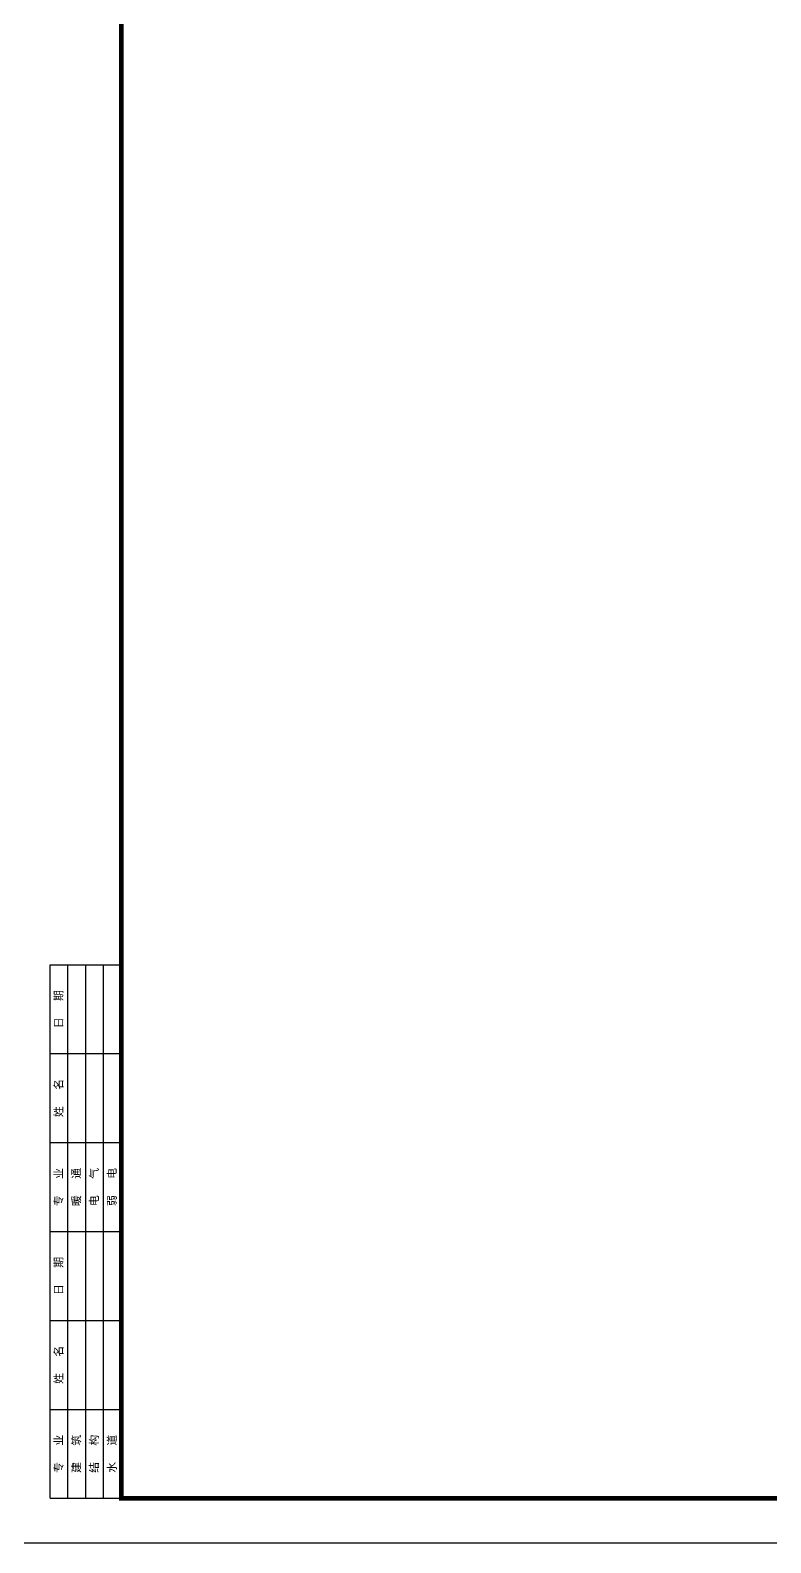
# Model space of a CAD drawing. Header units: millimetres. Extents: x -633009578 to 5705885, y -633235091 to 2571734.
# Drawn here: x 4009557 to 4059547, y 1835012 to 1937058 of the extents above; entities that cross this region are included whole.
import ezdxf
from ezdxf.enums import TextEntityAlignment as Align

# ---------------------------------------------------------------- set-up
doc = ezdxf.new("R2010")
doc.units = ezdxf.units.MM
doc.header["$LTSCALE"] = 1000
doc.header["$MEASUREMENT"] = 0
for name, color, linetype in [('设备-箱柜', 3, 'Continuous'), ('院图签、封面151013$0$PUB_TITLE', 153, 'Continuous'), ('院图签、封面151013$0$图签文字', 4, 'Continuous')]:
    doc.layers.add(name, color=color, linetype=linetype)
doc.styles.add('院图签、封面151013$0$-仿宋_GB2312', font='simhei.ttf')
doc.styles.add('院图签、封面151013$0$-宋体', font='simhei.ttf', dxfattribs={"width": 0.8})

# ---------------------------------------------------------------- blocks, each defined once
blk = doc.blocks.new('院图签、封面151013$0$$titleblk$00000094')
at = {"layer": '院图签、封面151013$0$PUB_TITLE'}
for p, q in [((-120, 16), (0, 16)), ((-120, 16), (-120, 0)), ((-100, 16), (-100, 0)), ((-80, 16), (-80, 0)), ((-60, 16), (-60, 0)), ((-40, 16), (-40, 0)), ((-20, 16), (-20, 0)), ((0, 16), (0, 0)), ((-120, 12), (0, 12)), ((-120, 8), (0, 8)), ((-120, 4), (0, 4)), ((-120, 0), (0, 0))]:
    blk.add_line(p, q, dxfattribs=at)
at = {"layer": '院图签、封面151013$0$PUB_TITLE', "style": '院图签、封面151013$0$-仿宋_GB2312'}
for s, p in [('专   业', (-110, 13.2)), ('姓   名', (-90, 13.2)), ('日   期', (-70, 13.2)), ('专   业', (-50, 13.2)), ('姓   名', (-30, 13.2)), ('日   期', (-10, 13.2)), ('建   筑', (-110, 9.2)), ('暖   通', (-50, 9.2)), ('结   构', (-110, 5.2)), ('电   气', (-50, 5.2)), ('水   道', (-110, 1.2)), ('弱   电', (-50, 1.2))]:
    blk.add_text(s, height=1.8, dxfattribs=at).set_placement(p, align=Align.CENTER)
blk = doc.blocks.new('建筑图框_A1')
at = {"layer": '院图签、封面151013$0$PUB_TITLE'}
blk.add_lwpolyline([(0, 0), (84100, 0), (84100, 59400), (0, 59400)], close=True, dxfattribs=at)
at = {"layer": '院图签、封面151013$0$PUB_TITLE', "const_width": 100}
blk.add_lwpolyline([(2500, 1000), (83100, 1000), (83100, 58400), (2500, 58400)], close=True, dxfattribs=at)
at = {"layer": '院图签、封面151013$0$PUB_TITLE', "xscale": 100, "yscale": 100, "zscale": 100, "rotation": 89.99999999999999}
blk.add_blockref('院图签、封面151013$0$$titleblk$00000094', (2500, 13000), dxfattribs=at)
at = {"layer": '院图签、封面151013$0$图签文字', "color": 6, "style": '院图签、封面151013$0$-宋体'}
for tag, height, width, p in [('工程主持人', 400, 0.8, (79991, 29506)), ('审定', 400, 0.8, (79991, 28706)), ('审核', 400, 0.8, (79991, 27906)), ('专业负责人', 400, 0.8, (79991, 27106)), ('校对', 400, 0.8, (79991, 26306)), ('设计', 400, 0.8, (79991, 25506)), ('方案设计人', 400, 0.8, (79991, 24707)), ('工程编号', 300, 0.7, (81000, 8700)), ('版次', 300, 0.7, (78738, 3006)), ('日期', 300, 0.7, (82038, 3000)), ('比例', 300, 0.7, (78738, 2200)), ('图号_X施', 300, 0.7, (81538, 2200)), ('图号', 200, 0.7, (82538, 2400)), ('图号_总数', 200, 0.7, (82538, 2000))]:
    blk.add_attdef(tag, text='', height=height, dxfattribs=dict(at, width=width)).set_placement(p, align=Align.MIDDLE_CENTER)
at = {"layer": '院图签、封面151013$0$图签文字', "color": 6, "style": '院图签、封面151013$0$-宋体', "width": 0.7}
for tag, p in [('建设单位_001', (80936, 7446)), ('工程名称_001', (80934, 6045)), ('图名_001', (79743, 4060))]:
    blk.add_attdef(tag, p, '', height=300, dxfattribs=at)

msp = doc.modelspace()

# ---------------------------------------------------------------- block references
at = {"layer": '设备-箱柜', "xscale": 2.999999999999995, "yscale": 2.999999999999995}
msp.add_blockref('建筑图框_A1', (4008204.7, 1835012, 0), dxfattribs=at)

doc.saveas('drawing.dxf')
